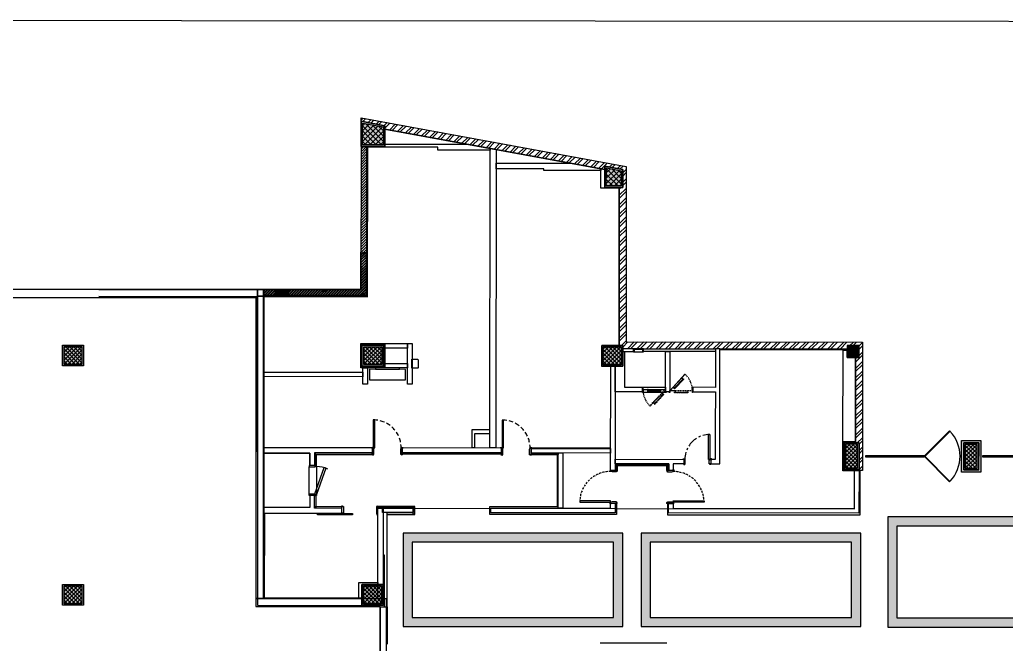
# Model space of a CAD drawing. Extents: x -957 to 3394, y -3 to 3008.
# Drawn here: x -80 to 1217, y 2186 to 3008 of the extents above; entities that cross this region are included whole.
import ezdxf

# ---------------------------------------------------------------- set-up
doc = ezdxf.new("R2010")
doc.units = 0
doc.header["$MEASUREMENT"] = 0
for name, color, linetype in [('HATCHES', 7, 'CONTINUOUS'), ('PDF_DOOR', 7, 'CONTINUOUS'), ('PDF_DOORS_SECTION', 7, 'CONTINUOUS'), ('PDF_ELEVATION_3_MID_02', 7, 'CONTINUOUS'), ('PDF_FRAMING-COLUMN', 7, 'CONTINUOUS'), ('PDF_FRAMING-COLUMN_HATCH', 7, 'CONTINUOUS'), ('PDF_FURNITURE', 7, 'CONTINUOUS'), ('PDF_GROUND', 7, 'CONTINUOUS'), ('PDF_HATCH_-_WALL', 7, 'CONTINUOUS'), ('PDF_I-DOOR', 7, 'CONTINUOUS'), ('PDF_I-DOOR-OPEN', 7, 'CONTINUOUS'), ('PDF_I-FURN-FIXD', 7, 'CONTINUOUS'), ('PDF_I-FURN-FREE', 7, 'CONTINUOUS'), ('PDF_I-FURN-FREE-2', 7, 'CONTINUOUS'), ('PDF_I-FURN-LINE', 7, 'CONTINUOUS'), ('PDF_I-WALL', 7, 'CONTINUOUS'), ('PDF_I-WALL-HATCH', 7, 'CONTINUOUS'), ('PDF_I-WALL-JAMB', 7, 'CONTINUOUS'), ('PDF_ID-DOOR', 7, 'CONTINUOUS'), ('PDF_ID_FINISH_LINE', 7, 'CONTINUOUS'), ('PDF_ID_LAYER', 7, 'CONTINUOUS'), ('PDF_RCC', 7, 'CONTINUOUS'), ('PDF_REV', 7, 'CONTINUOUS'), ('PDF_SHREM-CAD_6_CABLE', 7, 'CONTINUOUS'), ('PDF_TEMPLATE', 7, 'CONTINUOUS'), ('PDF_WALL', 7, 'CONTINUOUS')]:
    doc.layers.add(name, color=color, linetype=linetype)

msp = doc.modelspace()

# ---------------------------------------------------------------- hatches: boundary and pattern name
at = {"layer": 'HATCHES'}
h = msp.add_hatch(color=178, dxfattribs=at)
h.dxf.hatch_style = 1
h.paths.add_polyline_path([(1060.8, 2354), (1060.8, 2209.2), (1422.4, 2209.2), (1422.4, 2354)])
h.paths.add_polyline_path([(1410.4, 2342), (1410.4, 2221.2), (1072.8, 2221.2), (1072.8, 2342)], flags=16)
h = msp.add_hatch(color=178, dxfattribs=at)
h.dxf.hatch_style = 1
h.paths.add_polyline_path([(423.8, 2209.7), (712.6, 2209.7), (712.6, 2332.7), (423.8, 2332.7)])
h.paths.add_polyline_path([(435.8, 2320.7), (700.6, 2320.7), (700.6, 2221.7), (435.8, 2221.7)], flags=16)
h = msp.add_hatch(color=178, dxfattribs=at)
h.dxf.hatch_style = 1
h.paths.add_polyline_path([(1025.3, 2332.7), (736.6, 2332.7), (736.6, 2209.7), (1025.3, 2209.7)])
h.paths.add_polyline_path([(1013.3, 2320.7), (1013.3, 2221.7), (748.6, 2221.7), (748.6, 2320.7)], flags=16)

# ---------------------------------------------------------------- linework, layer by layer
at = {"layer": 'PDF_DOOR'}
msp.add_arc((1108.4, 2433.7), 47.5, 316.2905, 43.8478, dxfattribs=at)
at = {"layer": 'PDF_DOORS_SECTION'}
for points in [[(1108.7, 2434.4), (1031.7, 2434.5), (1031.7, 2433.1), (1108.7, 2433)], [(1273.1, 2434.3), (1185.4, 2434.4), (1185.4, 2433), (1273.1, 2432.9)]]:
    msp.add_lwpolyline(points, close=True, dxfattribs=at)
at = {"layer": 'PDF_ELEVATION_3_MID_02'}
msp.add_lwpolyline([(702.7, 2812.9), (703.4, 2813)], dxfattribs=at)
at = {"layer": 'PDF_FRAMING-COLUMN'}
for points in [[(368.6, 2841.4), (368.6, 2874.5), (400.1, 2868.5), (400, 2841.4)], [(370.5, 2843.4), (370.6, 2872.1), (398.1, 2866.9), (398.1, 2843.4)], [(689.1, 2787.5), (689.1, 2815.4), (712.7, 2811.1), (712.7, 2787.5)], [(691, 2789.4), (691.1, 2813), (710.7, 2809.4), (710.7, 2789.4)], [(-23.6, 2580.1), (3.9, 2580.1), (3.9, 2552.6), (-23.6, 2552.6)], [(-21.7, 2578.2), (1.9, 2578.2), (1.9, 2554.6), (-21.7, 2554.6)], [(370.3, 2579.9), (397.8, 2579.9), (397.8, 2552.3), (370.3, 2552.4)], [(372.3, 2577.9), (395.9, 2577.9), (395.9, 2554.3), (372.3, 2554.3)], [(685, 2579.6), (712.5, 2579.6), (712.5, 2552.1), (684.9, 2552.1)], [(686.9, 2577.7), (710.5, 2577.6), (710.5, 2554), (686.9, 2554.1)], [(1007.4, 2563.6), (1023.2, 2563.6), (1023.2, 2579.3), (1007.5, 2579.3)], [(1007.4, 2563.6), (1023.2, 2563.6), (1023.2, 2579.3), (1007.5, 2579.3)], [(1009.4, 2565.6), (1021.2, 2565.6), (1021.2, 2577.4), (1009.4, 2577.4)], [(1003.4, 2416.1), (1023.1, 2416.1), (1023.1, 2451.5), (1003.4, 2451.5)], [(1160.7, 2416), (1180.4, 2416), (1180.4, 2451.4), (1160.7, 2451.4)], [(1005.4, 2418.1), (1021.1, 2418.1), (1021.1, 2449.5), (1005.4, 2449.6)], [(1162.7, 2418), (1178.4, 2417.9), (1178.4, 2449.4), (1162.7, 2449.4)], [(-23.6, 2265.3), (3.9, 2265.3), (3.9, 2237.8), (-23.6, 2237.8)], [(-21.7, 2263.3), (1.9, 2263.3), (1.9, 2239.7), (-21.7, 2239.7)], [(369.9, 2265.3), (397.5, 2265.3), (397.5, 2237.8), (369.9, 2237.8)], [(370, 2265.2), (397.6, 2265.2), (397.6, 2237.7), (370, 2237.7)], [(371.9, 2263.3), (395.5, 2263.3), (395.5, 2239.7), (371.9, 2239.7)], [(372, 2263.3), (395.6, 2263.3), (395.6, 2239.7), (372, 2239.7)]]:
    msp.add_lwpolyline(points, close=True, dxfattribs=at)
at = {"layer": 'PDF_FRAMING-COLUMN_HATCH', "color": 7}
msp.add_lwpolyline([(400, 2841.4), (400.1, 2868.5), (368.6, 2874.5), (368.6, 2841.4)], close=True, dxfattribs=at)
at = {"layer": 'PDF_FRAMING-COLUMN_HATCH'}
for points in [[(370.5, 2854.6), (385.3, 2869.3)], [(370.5, 2847.7), (391.1, 2868.2)], [(370.6, 2868.5), (373.6, 2871.5)], [(370.6, 2861.6), (379.4, 2870.4)], [(395.7, 2843.4), (370.6, 2868.5)], [(373.2, 2843.4), (397, 2867.1)], [(398.1, 2847.9), (374.7, 2871.3)], [(398.1, 2854.9), (383.3, 2869.7)], [(398.1, 2861.8), (391.8, 2868.1)], [(381.8, 2843.4), (370.5, 2854.6)], [(388.7, 2843.4), (370.6, 2861.6)], [(380.2, 2843.4), (398.1, 2861.3)], [(387.1, 2843.4), (398.1, 2854.3)], [(374.8, 2843.4), (370.5, 2847.7)], [(394.1, 2843.4), (398.1, 2847.4)], [(691, 2806.4), (696.7, 2812)], [(691, 2799.5), (702.5, 2810.9)], [(691, 2792.5), (708.4, 2809.8)], [(706.6, 2789.4), (691, 2805)], [(710.7, 2792.2), (691.1, 2811.9)], [(694.9, 2789.4), (710.7, 2805.2)], [(710.7, 2799.2), (698.2, 2811.7)], [(710.7, 2806.1), (706.7, 2810.2)], [(699.6, 2789.4), (691, 2798)], [(692.6, 2789.4), (691, 2791.1)], [(701.9, 2789.4), (710.7, 2798.2)], [(708.8, 2789.4), (710.7, 2791.3)], [(-21.7, 2575.8), (-19.3, 2578.2)], [(-21.7, 2570.6), (-14.1, 2578.2)], [(-21.7, 2565.4), (-8.9, 2578.2)], [(-21.7, 2560.2), (-3.7, 2578.2)], [(-21.7, 2554.9), (1.6, 2578.2)], [(-1.3, 2554.6), (-21.7, 2574.9)], [(-6.5, 2554.6), (-21.7, 2569.7)], [(1.9, 2556.5), (-19.7, 2578.2)], [(-16.8, 2554.6), (1.9, 2573.3)], [(1.9, 2561.7), (-14.5, 2578.2)], [(-11.6, 2554.6), (1.9, 2568.1)], [(1.9, 2566.9), (-9.3, 2578.2)], [(1.9, 2572.2), (-4.1, 2578.2)], [(1.9, 2577.4), (1.1, 2578.2)], [(372.3, 2575.6), (374.6, 2577.9)], [(372.3, 2570.3), (379.9, 2577.9)], [(372.3, 2565.1), (385.1, 2577.9)], [(372.3, 2559.9), (390.3, 2577.9)], [(372.3, 2554.7), (395.5, 2577.9)], [(392.6, 2554.3), (372.3, 2574.7)], [(387.4, 2554.3), (372.3, 2569.4)], [(395.9, 2556.2), (374.2, 2577.9)], [(377.1, 2554.3), (395.9, 2573.1)], [(395.9, 2561.5), (379.4, 2577.9)], [(382.3, 2554.3), (395.9, 2567.9)], [(395.9, 2566.7), (384.7, 2577.9)], [(395.9, 2571.9), (389.9, 2577.9)], [(395.9, 2577.1), (395.1, 2577.9)], [(686.9, 2575.3), (689.3, 2577.7)], [(686.9, 2570.1), (694.5, 2577.6)], [(686.9, 2564.9), (699.7, 2577.6)], [(686.9, 2559.6), (704.9, 2577.6)], [(686.9, 2554.4), (710.1, 2577.6)], [(707.2, 2554), (686.9, 2574.4)], [(702, 2554), (686.9, 2569.2)], [(710.5, 2556), (688.9, 2577.7)], [(691.7, 2554.1), (710.5, 2572.8)], [(710.5, 2561.2), (694.1, 2577.6)], [(696.9, 2554), (710.5, 2567.6)], [(710.5, 2566.4), (699.3, 2577.6)], [(710.5, 2571.6), (704.5, 2577.6)], [(710.5, 2576.8), (709.7, 2577.6)], [(1009.4, 2577.1), (1009.7, 2577.4)], [(1009.4, 2571.9), (1014.9, 2577.4)], [(1009.4, 2566.6), (1020.2, 2577.4)], [(1019.9, 2565.6), (1009.4, 2576)], [(1014.6, 2565.6), (1009.4, 2570.8)], [(1021.2, 2569.4), (1013.3, 2577.4)], [(1013.6, 2565.6), (1021.2, 2573.2)], [(1021.2, 2574.6), (1018.5, 2577.4)], [(1018.8, 2565.6), (1021.2, 2568)], [(-11.8, 2554.6), (-21.7, 2564.5)], [(-17, 2554.6), (-21.7, 2559.3)], [(-6.4, 2554.6), (1.9, 2562.9)], [(-1.2, 2554.6), (1.9, 2557.7)], [(382.2, 2554.3), (372.3, 2564.2)], [(376.9, 2554.3), (372.3, 2559)], [(387.5, 2554.3), (395.9, 2562.6)], [(392.7, 2554.3), (395.9, 2557.4)], [(696.8, 2554), (686.9, 2564)], [(691.6, 2554.1), (686.9, 2558.7)], [(702.2, 2554), (710.5, 2562.4)], [(707.4, 2554), (710.5, 2557.2)], [(1009.4, 2565.6), (1009.4, 2565.6)], [(1005.4, 2449.3), (1005.7, 2449.6)], [(1005.4, 2444), (1010.9, 2449.6)], [(1005.4, 2438.8), (1016.1, 2449.5)], [(1005.4, 2433.6), (1021.1, 2449.3)], [(1021.1, 2432.5), (1005.4, 2448.2)], [(1005.4, 2428.4), (1021.1, 2444.1)], [(1021.1, 2427.2), (1005.4, 2443)], [(1005.4, 2423.2), (1021.1, 2438.9)], [(1021.1, 2422), (1005.4, 2437.8)], [(1021.1, 2437.7), (1009.2, 2449.6)], [(1021.1, 2442.9), (1014.5, 2449.5)], [(1021.1, 2448.1), (1019.7, 2449.5)], [(1162.7, 2449.1), (1163, 2449.4)], [(1162.7, 2443.9), (1168.2, 2449.4)], [(1162.7, 2438.7), (1173.4, 2449.4)], [(1162.7, 2433.5), (1178.4, 2449.2)], [(1178.4, 2432.3), (1162.7, 2448.1)], [(1162.7, 2428.3), (1178.4, 2444)], [(1178.4, 2427.1), (1162.7, 2442.8)], [(1162.7, 2423), (1178.4, 2438.8)], [(1178.4, 2421.9), (1162.7, 2437.6)], [(1178.4, 2437.5), (1166.6, 2449.4)], [(1178.4, 2442.7), (1171.8, 2449.4)], [(1178.4, 2448), (1177, 2449.4)], [(1019.8, 2418.1), (1005.4, 2432.6)], [(1014.6, 2418.1), (1005.4, 2427.3)], [(1005.5, 2418.1), (1021.1, 2433.7)], [(1010.7, 2418.1), (1021.1, 2428.5)], [(1177.1, 2417.9), (1162.7, 2432.4)], [(1171.9, 2418), (1162.7, 2427.2)], [(1162.8, 2418), (1178.4, 2433.5)], [(1168, 2418), (1178.4, 2428.3)], [(1009.4, 2418.1), (1005.4, 2422.1)], [(1015.9, 2418.1), (1021.1, 2423.3)], [(1166.7, 2418), (1162.7, 2422)], [(1173.2, 2417.9), (1178.4, 2423.1)], [(-21.7, 2261), (-19.3, 2263.3)], [(-21.7, 2255.8), (-14.1, 2263.3)], [(-21.7, 2250.5), (-8.9, 2263.3)], [(-21.7, 2245.3), (-3.7, 2263.3)], [(-21.7, 2240.1), (1.6, 2263.3)], [(-1.3, 2239.7), (-21.7, 2260.1)], [(1.9, 2241.7), (-19.7, 2263.3)], [(-16.8, 2239.7), (1.9, 2258.5)], [(1.9, 2246.9), (-14.5, 2263.3)], [(1.9, 2252.1), (-9.3, 2263.3)], [(1.9, 2257.3), (-4.1, 2263.3)], [(1.9, 2262.5), (1.1, 2263.3)], [(371.9, 2261), (374.2, 2263.3)], [(371.9, 2255.8), (379.5, 2263.3)], [(371.9, 2250.5), (384.7, 2263.3)], [(371.9, 2245.3), (389.9, 2263.3)], [(371.9, 2240.1), (395.1, 2263.3)], [(392.2, 2239.7), (371.9, 2260.1)], [(372, 2260.9), (374.4, 2263.3)], [(372, 2255.7), (379.6, 2263.3)], [(372, 2250.5), (384.8, 2263.3)], [(372, 2245.3), (390, 2263.3)], [(372, 2240.1), (395.2, 2263.3)], [(392.3, 2239.7), (372, 2260)], [(395.5, 2241.7), (373.8, 2263.3)], [(395.6, 2241.6), (374, 2263.3)], [(376.7, 2239.7), (395.5, 2258.5)], [(376.8, 2239.7), (395.6, 2258.4)], [(395.5, 2246.9), (379, 2263.3)], [(395.6, 2246.8), (379.2, 2263.3)], [(395.5, 2252.1), (384.3, 2263.3)], [(395.6, 2252), (384.4, 2263.3)], [(395.5, 2257.3), (389.5, 2263.3)], [(395.6, 2257.3), (389.6, 2263.3)], [(395.5, 2262.5), (394.7, 2263.3)], [(395.6, 2262.5), (394.8, 2263.3)], [(-6.5, 2239.7), (-21.7, 2254.8)], [(-11.8, 2239.7), (-21.7, 2249.6)], [(-17, 2239.7), (-21.7, 2244.4)], [(-11.6, 2239.7), (1.9, 2253.3)], [(-6.4, 2239.7), (1.9, 2248.1)], [(387, 2239.7), (371.9, 2254.8)], [(381.8, 2239.7), (371.9, 2249.6)], [(376.6, 2239.7), (371.9, 2244.4)], [(387.1, 2239.7), (372, 2254.8)], [(381.9, 2239.7), (372, 2249.6)], [(376.7, 2239.7), (372, 2244.4)], [(381.9, 2239.7), (395.5, 2253.3)], [(382, 2239.7), (395.6, 2253.2)], [(387.2, 2239.7), (395.5, 2248.1)], [(387.3, 2239.7), (395.6, 2248)], [(-1.2, 2239.7), (1.9, 2242.8)], [(392.4, 2239.7), (395.5, 2242.8)], [(392.5, 2239.7), (395.6, 2242.8)]]:
    msp.add_lwpolyline(points, dxfattribs=at)
at = {"layer": 'PDF_FRAMING-COLUMN_HATCH', "color": 7}
msp.add_solid([(400, 2841.4), (400.1, 2868.5), (368.6, 2841.4), (368.6, 2874.5)], dxfattribs=at)
at = {"layer": 'PDF_FRAMING-COLUMN_HATCH'}
for points in [[(368.6, 2841.4), (368.6, 2874.5), (400, 2841.4), (400.1, 2868.5)], [(370.5, 2843.4), (370.6, 2872.1), (398.1, 2843.4), (398.1, 2866.9)], [(689.1, 2787.5), (689.1, 2815.4), (712.7, 2787.5), (712.7, 2811.1)], [(691, 2789.4), (691.1, 2813), (710.7, 2789.4), (710.7, 2809.4)], [(3.9, 2580.1), (-23.6, 2580.1), (3.9, 2552.6), (-23.6, 2552.6)], [(1.9, 2578.2), (-21.7, 2578.2), (1.9, 2554.6), (-21.7, 2554.6)], [(370.3, 2579.9), (397.8, 2579.9), (370.3, 2552.4), (397.8, 2552.3)], [(372.3, 2577.9), (395.9, 2577.9), (372.3, 2554.3), (395.9, 2554.3)], [(685, 2579.6), (712.5, 2579.6), (684.9, 2552.1), (712.5, 2552.1)], [(686.9, 2577.7), (710.5, 2577.6), (686.9, 2554.1), (710.5, 2554)], [(1007.4, 2563.6), (1023.2, 2563.6), (1007.5, 2579.3), (1023.2, 2579.3)], [(1009.4, 2565.6), (1021.2, 2565.6), (1009.4, 2577.4), (1021.2, 2577.4)], [(1003.4, 2416.1), (1023.1, 2416.1), (1003.4, 2451.5), (1023.1, 2451.5)], [(1160.7, 2416), (1180.4, 2416), (1160.7, 2451.4), (1180.4, 2451.4)], [(1005.4, 2418.1), (1021.1, 2418.1), (1005.4, 2449.6), (1021.1, 2449.5)], [(1162.7, 2418), (1178.4, 2417.9), (1162.7, 2449.4), (1178.4, 2449.4)], [(3.9, 2265.3), (-23.6, 2265.3), (3.9, 2237.8), (-23.6, 2237.8)], [(1.9, 2263.3), (-21.7, 2263.3), (1.9, 2239.7), (-21.7, 2239.7)], [(397.5, 2265.3), (369.9, 2265.3), (397.5, 2237.8), (369.9, 2237.8)], [(370, 2265.2), (397.6, 2265.2), (370, 2237.7), (397.6, 2237.7)], [(395.5, 2263.3), (371.9, 2263.3), (395.5, 2239.7), (371.9, 2239.7)], [(372, 2263.3), (395.6, 2263.3), (372, 2239.7), (395.6, 2239.7)]]:
    msp.add_solid(points, dxfattribs=at)
at = {"layer": 'PDF_FURNITURE'}
msp.add_lwpolyline([(301.3, 2422.2), (301.3, 2438), (275.7, 2438)], dxfattribs=at)
at = {"layer": 'PDF_GROUND', "color": 178}
for points in [[(1422.4, 2354), (1060.8, 2354), (1060.8, 2209.2), (1422.4, 2209.2)], [(1410.4, 2342), (1072.8, 2342), (1072.8, 2221.2), (1410.4, 2221.2)], [(712.6, 2332.7), (423.8, 2332.7), (423.8, 2209.7), (712.6, 2209.7)], [(1025.3, 2332.7), (736.6, 2332.7), (736.6, 2209.7), (1025.3, 2209.7)], [(700.6, 2320.7), (435.8, 2320.7), (435.8, 2221.7), (700.6, 2221.7)], [(1013.3, 2320.7), (748.6, 2320.7), (748.6, 2221.7), (1013.3, 2221.7)]]:
    msp.add_lwpolyline(points, close=True, dxfattribs=at)
at = {"layer": 'PDF_HATCH_-_WALL'}
for points in [[(368.6, 2875.7), (371.4, 2878.5)], [(371.1, 2874), (374.9, 2877.9)], [(378.1, 2872.7), (382, 2876.6)], [(381.6, 2872), (385.5, 2875.9)], [(388.6, 2870.7), (392.6, 2874.6)], [(392.1, 2870), (396.1, 2874)], [(399.2, 2868.7), (403.1, 2872.7)], [(400.1, 2865.4), (406.7, 2872)], [(405.9, 2862.9), (413.7, 2870.7)], [(409.4, 2862.2), (417.2, 2870.1)], [(416.4, 2861), (424.3, 2868.8)], [(420, 2860.3), (427.8, 2868.1)], [(427, 2859), (434.8, 2866.8)], [(430.6, 2858.4), (438.4, 2866.2)], [(437.6, 2857.1), (445.4, 2864.9)], [(441.1, 2856.4), (448.9, 2864.2)], [(448.2, 2855.1), (456, 2862.9)], [(451.7, 2854.5), (459.5, 2862.3)], [(458.8, 2853.2), (466.6, 2861)], [(462.3, 2852.6), (470.1, 2860.3)], [(469.4, 2851.3), (477.1, 2859)], [(472.9, 2850.6), (480.7, 2858.4)], [(480, 2849.3), (487.7, 2857.1)], [(483.5, 2848.7), (491.2, 2856.4)], [(490.5, 2847.4), (498.3, 2855.1)], [(494.1, 2846.7), (501.8, 2854.5)], [(501.1, 2845.5), (508.9, 2853.2)], [(504.7, 2844.8), (512.4, 2852.5)], [(368.6, 2841), (369.1, 2841.4)], [(368.6, 2837.5), (372.5, 2841.4)], [(368.6, 2834), (376, 2841.4)], [(511.7, 2843.5), (519.4, 2851.2)], [(515.2, 2842.9), (523, 2850.6)], [(522.3, 2841.6), (530, 2849.3)], [(525.8, 2840.9), (533.5, 2848.6)], [(532.9, 2839.6), (540.6, 2847.4)], [(536.4, 2839), (544.1, 2846.7)], [(543.5, 2837.7), (551.2, 2845.4)], [(547, 2837.1), (554.7, 2844.8)], [(554, 2835.8), (561.7, 2843.5)], [(557.6, 2835.1), (565.3, 2842.8)], [(564.6, 2833.8), (572.3, 2841.5)], [(568.2, 2833.2), (575.8, 2840.9)], [(575.2, 2831.9), (582.9, 2839.6)], [(368.6, 2830.5), (376.4, 2838.4)], [(368.6, 2827), (376.4, 2834.9)], [(368.6, 2823.6), (376.4, 2831.4)], [(368.6, 2820.1), (376.4, 2828)], [(578.7, 2831.3), (586.4, 2838.9)], [(585.8, 2830), (593.5, 2837.6)], [(589.3, 2829.3), (597, 2837)], [(596.4, 2828), (604, 2835.7)], [(599.9, 2827.4), (607.6, 2835)], [(607, 2826.1), (614.6, 2833.7)], [(610.5, 2825.4), (618.1, 2833.1)], [(617.6, 2824.2), (625.2, 2831.8)], [(621.1, 2823.5), (628.7, 2831.1)], [(628.1, 2822.2), (635.8, 2829.8)], [(631.7, 2821.6), (639.3, 2829.2)], [(638.7, 2820.3), (646.3, 2827.9)], [(642.3, 2819.6), (649.9, 2827.2)], [(368.5, 2816.6), (376.4, 2824.5)], [(368.5, 2813.1), (376.4, 2821)], [(368.5, 2809.7), (376.4, 2817.5)], [(368.5, 2806.2), (376.4, 2814)], [(649.3, 2818.3), (656.9, 2825.9)], [(652.8, 2817.7), (660.4, 2825.3)], [(659.9, 2816.4), (667.5, 2824)], [(663.4, 2815.8), (671, 2823.3)], [(670.5, 2814.5), (678.1, 2822)], [(674, 2813.8), (681.6, 2821.4)], [(681.1, 2812.5), (688.6, 2820.1)], [(684.6, 2811.9), (692.2, 2819.4)], [(695.3, 2814.3), (699.2, 2818.1)], [(698.8, 2813.6), (702.7, 2817.5)], [(705.9, 2812.3), (709.8, 2816.2)], [(709.4, 2811.7), (713.3, 2815.5)], [(368.5, 2802.7), (376.4, 2810.6)], [(368.5, 2799.2), (376.4, 2807.1)], [(368.5, 2795.8), (376.4, 2803.6)], [(712.7, 2806.6), (717.2, 2811.1)], [(712.7, 2802.4), (717.2, 2806.9)], [(368.5, 2792.3), (376.4, 2800.1)], [(368.5, 2788.8), (376.4, 2796.7)], [(368.5, 2785.3), (376.4, 2793.2)], [(368.5, 2781.9), (376.4, 2789.7)], [(712.7, 2794.1), (717.2, 2798.6)], [(712.7, 2789.9), (717.2, 2794.4)], [(368.5, 2778.4), (376.4, 2786.2)], [(368.5, 2774.9), (376.4, 2782.8)], [(368.5, 2771.4), (376.4, 2779.3)], [(368.5, 2767.9), (376.4, 2775.8)], [(708.1, 2785.4), (710.2, 2787.5)], [(708.1, 2777), (717.2, 2786.1)], [(708.1, 2772.9), (717.2, 2781.9)], [(368.5, 2764.5), (376.4, 2772.3)], [(368.5, 2761), (376.4, 2768.9)], [(368.5, 2757.5), (376.4, 2765.4)], [(368.5, 2754), (376.4, 2761.9)], [(708.1, 2764.5), (717.2, 2773.5)], [(708.1, 2760.3), (717.2, 2769.4)], [(368.5, 2750.6), (376.4, 2758.4)], [(368.5, 2747.1), (376.4, 2755)], [(368.5, 2743.6), (376.4, 2751.5)], [(708.1, 2752), (717.2, 2761)], [(708.1, 2747.8), (717.2, 2756.9)], [(368.5, 2740.1), (376.4, 2748)], [(368.5, 2736.7), (376.4, 2744.5)], [(368.5, 2733.2), (376.3, 2741)], [(368.5, 2729.7), (376.3, 2737.6)], [(708.1, 2739.5), (717.2, 2748.5)], [(708.1, 2735.3), (717.1, 2744.3)], [(708.1, 2727), (717.1, 2736)], [(368.5, 2726.2), (376.3, 2734.1)], [(368.5, 2722.8), (376.3, 2730.6)], [(368.5, 2719.3), (376.3, 2727.1)], [(368.5, 2715.8), (376.3, 2723.7)], [(708.1, 2722.8), (717.1, 2731.8)], [(708.1, 2714.4), (717.1, 2723.5)], [(368.5, 2712.3), (376.3, 2720.2)], [(368.5, 2708.9), (376.3, 2716.7)], [(368.5, 2705.4), (376.3, 2713.2)], [(708.1, 2710.3), (717.1, 2719.3)], [(708.1, 2701.9), (717.1, 2711)], [(367.9, 2698.7), (371.3, 2702.1)], [(367.9, 2695.3), (374.7, 2702.1)], [(367.9, 2691.8), (375.8, 2699.7)], [(368.4, 2698.4), (376.3, 2706.3)], [(368.4, 2694.9), (376.3, 2702.8)], [(368.4, 2691.5), (376.3, 2699.3)], [(368.5, 2701.9), (376.3, 2709.8)], [(708.1, 2697.8), (717.1, 2706.8)], [(708.1, 2689.4), (717.1, 2698.5)], [(367.9, 2688.3), (375.8, 2696.2)], [(367.9, 2684.8), (375.8, 2692.7)], [(367.9, 2681.4), (375.8, 2689.2)], [(367.9, 2677.9), (375.8, 2685.7)], [(368.4, 2688), (376.3, 2695.9)], [(368.4, 2684.5), (376.3, 2692.4)], [(368.4, 2681), (376.3, 2688.9)], [(368.4, 2677.6), (376.3, 2685.4)], [(708, 2676.9), (717.1, 2685.9)], [(708.1, 2685.2), (717.1, 2694.3)], [(367.9, 2674.4), (375.8, 2682.3)], [(367.9, 2670.9), (375.8, 2678.8)], [(367.9, 2667.4), (375.8, 2675.3)], [(367.9, 2664), (375.8, 2671.8)], [(368.4, 2674.1), (376.3, 2681.9)], [(368.4, 2670.6), (376.3, 2678.5)], [(368.4, 2667.1), (376.3, 2675)], [(368.4, 2663.7), (376.3, 2671.5)], [(708, 2672.7), (717.1, 2681.8)], [(708, 2664.4), (717.1, 2673.4)], [(367.9, 2660.5), (375.8, 2668.4)], [(367.9, 2657), (375.8, 2664.9)], [(367.9, 2653.5), (375.8, 2661.4)], [(368.4, 2660.2), (376.3, 2668)], [(368.4, 2656.7), (376.3, 2664.6)], [(368.4, 2653.2), (376.3, 2661.1)], [(708, 2660.2), (717.1, 2669.3)], [(708, 2651.9), (717.1, 2660.9)], [(240.5, 2651.3), (242.1, 2653)], [(240.5, 2647.8), (245.6, 2653)], [(241, 2651.1), (242.7, 2652.8)], [(241, 2647.6), (246.2, 2652.8)], [(241.2, 2645.1), (249.1, 2653)], [(241.8, 2644.9), (249.6, 2652.8)], [(244.7, 2645.1), (252.6, 2653)], [(245.2, 2644.9), (253.1, 2652.8)], [(248.2, 2645.1), (256.1, 2653)], [(248.7, 2644.9), (256.6, 2652.7)], [(251.7, 2645.1), (259.5, 2653)], [(252.2, 2644.9), (260.1, 2652.7)], [(255.1, 2645.1), (263, 2653)], [(255.7, 2644.9), (263.5, 2652.7)], [(258.6, 2645.1), (266.5, 2653)], [(259.1, 2644.9), (267, 2652.7)], [(262.1, 2645.1), (270, 2653)], [(262.6, 2644.9), (270.5, 2652.7)], [(265.6, 2645.1), (273.4, 2653)], [(266.1, 2644.9), (274, 2652.7)], [(269.1, 2645.1), (276.9, 2653)], [(269.6, 2644.9), (277.4, 2652.7)], [(272.5, 2645.1), (280.4, 2653)], [(273, 2644.9), (280.9, 2652.7)], [(276, 2645.1), (283.9, 2653)], [(276.5, 2644.9), (284.4, 2652.7)], [(279.5, 2645.1), (287.4, 2653)], [(280, 2644.9), (287.9, 2652.7)], [(283, 2645.1), (290.8, 2653)], [(283.5, 2644.9), (291.4, 2652.7)], [(286.4, 2645.1), (294.3, 2653)], [(287, 2644.9), (294.8, 2652.7)], [(289.9, 2645.1), (297.8, 2653)], [(290.4, 2644.9), (298.3, 2652.7)], [(293.4, 2645.1), (301.3, 2653)], [(293.9, 2644.9), (301.8, 2652.7)], [(296.9, 2645.1), (304.8, 2653)], [(297.4, 2644.8), (305.3, 2652.7)], [(300.4, 2645.1), (308.2, 2653)], [(300.9, 2644.8), (308.7, 2652.7)], [(303.8, 2645.1), (311.7, 2653)], [(304.3, 2644.8), (312.2, 2652.7)], [(307.3, 2645.1), (315.2, 2653)], [(307.8, 2644.8), (315.7, 2652.7)], [(310.8, 2645.1), (318.7, 2653)], [(311.3, 2644.8), (319.2, 2652.7)], [(314.3, 2645.1), (322.1, 2653)], [(314.8, 2644.8), (322.6, 2652.7)], [(317.8, 2645.1), (325.6, 2653)], [(318.2, 2644.8), (326.1, 2652.7)], [(321.2, 2645.1), (329.1, 2653)], [(321.7, 2644.8), (329.6, 2652.7)], [(324.7, 2645.1), (332.6, 2653)], [(325.2, 2644.8), (333.1, 2652.7)], [(328.2, 2645.1), (336.1, 2653)], [(328.7, 2644.8), (336.5, 2652.7)], [(331.7, 2645.1), (339.5, 2653)], [(332.1, 2644.8), (340, 2652.7)], [(335.1, 2645.1), (343, 2653)], [(335.6, 2644.8), (343.5, 2652.7)], [(338.6, 2645.1), (346.5, 2653)], [(339.1, 2644.8), (347, 2652.7)], [(342.1, 2645.1), (350, 2653)], [(342.6, 2644.8), (350.4, 2652.7)], [(345.6, 2645.1), (353.5, 2653)], [(346.1, 2644.8), (353.9, 2652.7)], [(349.1, 2645.1), (356.9, 2653)], [(349.5, 2644.8), (357.4, 2652.7)], [(352.5, 2645.1), (360.4, 2653)], [(353, 2644.8), (360.9, 2652.7)], [(356, 2645.1), (363.9, 2653)], [(356.5, 2644.8), (364.4, 2652.7)], [(359.5, 2645.1), (367.4, 2653)], [(360, 2644.8), (367.8, 2652.7)], [(363, 2645.1), (375.8, 2657.9)], [(363.4, 2644.8), (376.3, 2657.6)], [(366.5, 2645.1), (375.8, 2654.4)], [(366.9, 2644.8), (376.3, 2654.1)], [(369.9, 2645.1), (375.8, 2651)], [(370.4, 2644.8), (376.3, 2650.7)], [(373.4, 2645.1), (375.8, 2647.5)], [(373.9, 2644.8), (376.3, 2647.2)], [(708, 2647.7), (717.1, 2656.7)], [(708, 2639.4), (717.1, 2648.4)], [(708, 2635.2), (717.1, 2644.2)], [(708, 2626.8), (717.1, 2635.9)], [(708, 2622.7), (717.1, 2631.7)], [(708, 2614.3), (717, 2623.4)], [(708, 2610.2), (717, 2619.2)], [(708, 2601.8), (717, 2610.9)], [(708, 2597.6), (717, 2606.7)], [(708, 2589.3), (717, 2598.3)], [(708, 2585.1), (717, 2594.2)], [(710.8, 2579.6), (717, 2585.8)], [(712.5, 2577.1), (719.5, 2584.1)], [(718.8, 2575.1), (727.8, 2584.1)], [(722.9, 2575.1), (732, 2584.1)], [(731.3, 2575.1), (740.3, 2584.1)], [(735.5, 2575.1), (744.5, 2584.1)], [(743.8, 2575), (752.8, 2584.1)], [(748, 2575), (757, 2584.1)], [(756.3, 2575), (765.4, 2584.1)], [(760.5, 2575), (769.5, 2584.1)], [(768.8, 2575), (777.9, 2584.1)], [(773, 2575), (782.1, 2584.1)], [(781.3, 2575), (790.4, 2584.1)], [(785.5, 2575), (794.6, 2584.1)], [(793.9, 2575), (802.9, 2584)], [(798, 2575), (807.1, 2584)], [(806.4, 2575), (815.4, 2584)], [(810.5, 2575), (819.6, 2584)], [(818.9, 2575), (827.9, 2584)], [(823.1, 2575), (832.1, 2584)], [(831.4, 2575), (840.5, 2584)], [(835.6, 2575), (844.6, 2584)], [(843.9, 2575), (853, 2584)], [(848.1, 2575), (857.1, 2584)], [(856.4, 2575), (865.5, 2584)], [(860.6, 2574.9), (869.7, 2584)], [(868.9, 2574.9), (878, 2584)], [(873.1, 2574.9), (882.2, 2584)], [(881.5, 2574.9), (890.5, 2584)], [(885.6, 2574.9), (894.7, 2584)], [(894, 2574.9), (903, 2584)], [(898.1, 2574.9), (907.2, 2584)], [(906.5, 2574.9), (915.5, 2583.9)], [(910.7, 2574.9), (919.7, 2583.9)], [(919, 2574.9), (928.1, 2583.9)], [(923.2, 2574.9), (932.2, 2583.9)], [(931.5, 2574.9), (940.6, 2583.9)], [(935.7, 2574.9), (944.7, 2583.9)], [(944, 2574.9), (953.1, 2583.9)], [(948.2, 2574.9), (957.3, 2583.9)], [(956.5, 2574.9), (965.6, 2583.9)], [(960.7, 2574.9), (969.8, 2583.9)], [(969.1, 2574.9), (978.1, 2583.9)], [(973.2, 2574.9), (982.3, 2583.9)], [(981.6, 2574.8), (990.6, 2583.9)], [(985.7, 2574.8), (994.8, 2583.9)], [(994.1, 2574.8), (1003.1, 2583.9)], [(998.3, 2574.8), (1007.3, 2583.9)], [(1011.1, 2579.3), (1015.7, 2583.9)], [(1015.3, 2579.3), (1019.8, 2583.9)], [(1023.2, 2578.9), (1027.7, 2583.4)], [(1006.6, 2574.8), (1007.5, 2575.7)], [(1023.2, 2574.7), (1027.7, 2579.2)], [(1023.2, 2566.4), (1027.7, 2570.9)], [(1018.6, 2549.3), (1027.7, 2558.4)], [(1018.7, 2557.7), (1027.7, 2566.7)], [(1018.7, 2561.8), (1020.4, 2563.6)], [(1018.6, 2545.2), (1027.7, 2554.2)], [(1018.6, 2536.8), (1027.7, 2545.9)], [(1018.6, 2532.6), (1027.7, 2541.7)], [(1018.6, 2524.3), (1027.7, 2533.3)], [(1018.6, 2520.1), (1027.7, 2529.2)], [(1018.6, 2511.8), (1027.7, 2520.8)], [(1018.6, 2507.6), (1027.7, 2516.7)], [(1018.6, 2499.3), (1027.7, 2508.3)], [(1018.6, 2495.1), (1027.7, 2504.1)], [(1018.6, 2486.8), (1027.6, 2495.8)], [(1018.6, 2482.6), (1027.6, 2491.6)], [(1018.6, 2474.2), (1027.6, 2483.3)], [(1018.6, 2470.1), (1027.6, 2479.1)], [(1018.6, 2461.7), (1027.6, 2470.8)], [(1018.6, 2457.6), (1027.6, 2466.6)], [(1020.9, 2451.5), (1027.6, 2458.2)], [(1023.1, 2449.6), (1027.6, 2454.1)], [(1023.1, 2441.2), (1027.6, 2445.7)], [(1023.1, 2437), (1027.6, 2441.6)], [(1023.1, 2428.7), (1027.6, 2433.2)], [(1023.1, 2424.5), (1027.6, 2429)], [(1023.1, 2416.2), (1027.6, 2420.7)], [(1026.2, 2415.1), (1027.6, 2416.5)]]:
    msp.add_lwpolyline(points, dxfattribs=at)
at = {"layer": 'PDF_I-DOOR'}
for points in [[(825.1, 2429.7), (825.2, 2462.3), (826.9, 2462.3), (826.9, 2429.7)], [(320.3, 2418.8), (322.2, 2418.2), (309.9, 2383.7), (308.1, 2384.3)], [(696.7, 2373.3), (696.7, 2375.1), (656.2, 2375.1), (656.2, 2373.3)], [(778.9, 2373.2), (778.9, 2375), (819.4, 2375), (819.4, 2373.2)], [(357.6, 2356.9), (311.6, 2356.9), (311.6, 2358.5), (357.6, 2358.4)]]:
    msp.add_lwpolyline(points, close=True, dxfattribs=at)
at = {"layer": 'PDF_I-DOOR-OPEN'}
for points in [[(762.6, 2515.4), (761.6, 2514.3)], [(764.1, 2517), (763.1, 2516)], [(763.4, 2515.7), (764.4, 2516.8)], [(765.4, 2516.3), (764.6, 2517), (764.1, 2516.5), (765.5, 2515.1), (764.8, 2514.3)], [(765.6, 2518.6), (764.6, 2517.6)], [(764.9, 2517.3), (765.9, 2518.4)], [(766.2, 2514.6), (766.7, 2515.2), (765.9, 2515.8)], [(767.1, 2520.3), (766.1, 2519.2)], [(766.4, 2518.9), (767.4, 2520)], [(767.9, 2520.5), (768.7, 2521.3), (768.4, 2521.6), (767.6, 2520.8)], [(775.7, 2520), (774.6, 2520), (774.6, 2520.4), (775.7, 2520.4)], [(776.4, 2520.4), (777.9, 2520.4)], [(777.9, 2520), (776.4, 2520)], [(778.6, 2520.4), (780.1, 2520.4)], [(780.1, 2520), (778.6, 2520)], [(780.5, 2519), (780.5, 2520), (781.3, 2520), (781.3, 2518.1), (782.3, 2518.1)], [(781.2, 2517.3), (780.5, 2517.3), (780.5, 2518.3)], [(780.8, 2520.4), (782.3, 2520.4)], [(782.3, 2520), (780.8, 2520)], [(783.4, 2517.3), (781.9, 2517.3)], [(783.1, 2520.4), (784.5, 2520.4)], [(784.5, 2520), (783.1, 2520)], [(783.1, 2518.1), (784.5, 2518.1)], [(785.6, 2517.3), (784.2, 2517.3)], [(785.3, 2520.4), (786.7, 2520.4)], [(786.7, 2520), (785.3, 2520)], [(785.3, 2518.1), (786.7, 2518.1)], [(787.8, 2517.3), (786.4, 2517.3)], [(787.5, 2520.4), (789, 2520.4)], [(789, 2520), (787.5, 2520)], [(787.5, 2518.1), (789, 2518.1)], [(790.1, 2517.3), (788.6, 2517.3)], [(789.7, 2520.4), (791.2, 2520.4)], [(791.2, 2520), (789.7, 2520)], [(789.7, 2518.1), (791.2, 2518)], [(792.3, 2517.3), (790.8, 2517.3)], [(791.9, 2520.4), (793.4, 2520.4)], [(793.4, 2520), (791.9, 2520)], [(791.9, 2518), (793.4, 2518)], [(794.5, 2517.3), (793, 2517.3)], [(794.1, 2520.4), (795.6, 2520.4)], [(795.6, 2520), (794.1, 2520)], [(794.1, 2518), (795.6, 2518)], [(796.7, 2517.3), (795.2, 2517.3)], [(796.3, 2520.4), (797.8, 2520.4)], [(797.8, 2520), (796.3, 2520)], [(796.3, 2518), (797.4, 2518), (797.4, 2520), (798.2, 2520), (798.2, 2519)], [(798.2, 2518.3), (798.2, 2517.3), (797.4, 2517.3)], [(798.5, 2520.4), (800, 2520.4)], [(800, 2520), (798.5, 2520)], [(800.8, 2520.4), (802.2, 2520.4)], [(802.2, 2520), (800.8, 2520)], [(803, 2520.4), (804.1, 2520.4), (804.1, 2520), (803, 2520)], [(750.5, 2502.5), (749.5, 2501.4)], [(752, 2504.1), (751, 2503)], [(751.3, 2502.8), (752.3, 2503.8)], [(753.5, 2505.7), (752.5, 2504.6)], [(755.3, 2504.1), (754.5, 2503.3), (753.1, 2504.7), (752.6, 2504.1), (753.3, 2503.4)], [(752.8, 2504.4), (753.8, 2505.5)], [(753.8, 2502.9), (754.6, 2502.2), (755.1, 2502.8)], [(755, 2507.3), (754, 2506.3)], [(754.3, 2506), (755.3, 2507.1)], [(756.6, 2509), (755.5, 2507.9)], [(755.6, 2503.3), (756.6, 2504.4)], [(755.8, 2507.6), (756.8, 2508.7)], [(756.8, 2505.7), (755.8, 2504.6)], [(758.1, 2510.6), (757.1, 2509.5)], [(757.1, 2504.9), (758.1, 2506)], [(757.3, 2509.2), (758.4, 2510.3)], [(758.3, 2507.3), (757.3, 2506.3)], [(759.6, 2512.2), (758.6, 2511.1)], [(758.6, 2506.5), (759.6, 2507.6)], [(759.8, 2509), (758.8, 2507.9)], [(758.9, 2510.8), (759.9, 2511.9)], [(761.1, 2513.8), (760.1, 2512.7)], [(760.1, 2508.1), (761.1, 2509.2)], [(761.3, 2510.6), (760.3, 2509.5)], [(760.4, 2512.5), (761.4, 2513.5)], [(761.6, 2509.8), (762.6, 2510.8)], [(762.8, 2512.2), (761.8, 2511.1)], [(761.9, 2514.1), (762.9, 2515.1)], [(763.1, 2511.4), (764.1, 2512.5)], [(764.3, 2513.8), (763.3, 2512.7)], [(764.6, 2513), (765.7, 2514.1)], [(749, 2500.9), (748.2, 2500.1), (748.5, 2499.8), (749.3, 2500.6)], [(749.8, 2501.1), (750.8, 2502.2)]]:
    msp.add_lwpolyline(points, dxfattribs=at)
for points in [[(1142.7, 2466.6), (1109.3, 2433.2), (1108.7, 2433.8), (1142.1, 2467.1)], [(1142.6, 2400.8), (1109.3, 2434.2), (1108.7, 2433.7), (1142.1, 2400.3)]]:
    msp.add_lwpolyline(points, close=True, dxfattribs=at)
for centre, radius, start, end in [((773.6, 2519.5), 30.6, 45.3999, 46.9665), ((773.7, 2519.6), 30.4, 41.2217, 44.0028), ((773.7, 2519.7), 30.3, 37.0459, 39.8306), ((773.7, 2519.7), 30.4, 32.8745, 35.6588), ((773.7, 2519.6), 30.4, 28.7008, 31.4836), ((773.7, 2519.6), 30.4, 24.5278, 27.3096), ((773.7, 2519.6), 30.4, 20.3547, 23.1343), ((773.7, 2519.7), 30.3, 16.1788, 18.9647), ((769.5, 2521.7), 30.3, 179.9183, 181.5003), ((769.5, 2521.7), 30.3, 182.8887, 185.6735), ((769.6, 2521.7), 30.4, 187.062, 189.8421), ((769.5, 2521.7), 30.3, 191.2322, 194.0178), ((773.7, 2519.7), 30.3, 12.0076, 14.7926), ((773.7, 2519.6), 30.4, 7.8348, 10.6144), ((773.7, 2519.6), 30.4, 3.6604, 6.4396), ((773.5, 2519.6), 30.6, 0.6991, 2.2664), ((769.6, 2521.7), 30.4, 195.4118, 198.1876), ((769.5, 2521.7), 30.3, 199.5779, 202.3688), ((769.6, 2521.7), 30.4, 203.7568, 206.5392), ((769.6, 2521.7), 30.4, 207.9301, 210.7107), ((769.6, 2521.8), 30.5, 212.1076, 214.8823), ((769.6, 2521.8), 30.4, 216.2772, 219.0541), ((769.6, 2521.8), 30.4, 220.4517, 223.2287), ((769.6, 2521.7), 30.4, 224.6243, 226.2009), ((384.8, 2445), 36.6, 80.5259, 87.1766), ((384.8, 2445), 36.6, 66.6649, 75.9079), ((384.8, 2445), 36.6, 52.8055, 62.0443), ((554.2, 2444.9), 36.6, 80.5259, 87.1766), ((554.2, 2444.8), 36.6, 66.6649, 75.9079), ((554.2, 2444.8), 36.6, 52.8055, 62.0443), ((384.8, 2445), 36.6, 38.9434, 48.1846), ((384.8, 2445), 36.6, 25.0808, 34.324), ((554.2, 2444.8), 36.6, 38.9434, 48.1846), ((554.2, 2444.8), 36.6, 25.0808, 34.324), ((384.8, 2445), 36.6, 11.2197, 20.4624), ((554.2, 2444.8), 36.6, 11.2208, 20.4614), ((826.9, 2429.7), 32.6, 122.0173, 147.9042), ((826.9, 2429.6), 32.7, 111.6639, 116.8381), ((826.9, 2429.7), 32.6, 89.9815, 106.4861), ((384.8, 2445), 36.6, 359.9517, 6.5997), ((554.2, 2444.8), 36.6, 359.9517, 6.5997), ((826.9, 2429.7), 32.6, 163.436, 179.9394), ((826.9, 2429.7), 32.6, 153.0817, 158.2599), ((309.9, 2383.7), 36.6, 65.369, 89.951), ((696.7, 2373.2), 40.6, 107.8495, 112.0132), ((696.7, 2373.2), 40.6, 101.6022, 105.7664), ((696.7, 2373.2), 40.6, 95.3545, 99.5211), ((696.7, 2373.3), 40.5, 89.9887, 93.2755), ((778.9, 2373.2), 40.5, 86.6265, 89.9133), ((778.9, 2373.2), 40.6, 80.3809, 84.5475), ((778.9, 2373.1), 40.6, 74.1356, 78.2998), ((778.9, 2373.2), 40.6, 67.8876, 72.0528), ((696.7, 2373.2), 40.6, 139.0866, 143.2525), ((696.7, 2373.2), 40.6, 132.841, 137.0067), ((696.7, 2373.2), 40.6, 126.5925, 130.759), ((696.7, 2373.2), 40.6, 120.347, 124.509), ((696.7, 2373.2), 40.6, 114.0963, 118.2632), ((778.9, 2373.2), 40.6, 61.6388, 65.8057), ((778.8, 2373.1), 40.6, 55.393, 59.555), ((778.9, 2373.2), 40.6, 49.143, 53.3095), ((778.9, 2373.2), 40.6, 42.8953, 47.061), ((778.9, 2373.2), 40.5, 36.6467, 40.816), ((696.7, 2373.2), 40.6, 157.8292, 161.9969), ((696.7, 2373.2), 40.6, 151.585, 155.7499), ((696.7, 2373.2), 40.6, 145.3361, 149.5005), ((778.8, 2373.1), 40.6, 30.4015, 34.5659), ((778.9, 2373.2), 40.6, 24.1521, 28.317), ((778.8, 2373.1), 40.6, 17.9071, 22.0708), ((696.8, 2373.2), 40.6, 176.5776, 179.8538), ((696.7, 2373.2), 40.6, 170.3282, 174.4911), ((696.7, 2373.2), 40.6, 164.0791, 168.2444), ((778.9, 2373.2), 40.6, 11.6576, 15.8229), ((778.8, 2373.2), 40.6, 5.4109, 9.5738), ((778.8, 2373.2), 40.6, 0.0482, 3.3244)]:
    msp.add_arc(centre, radius, start, end, dxfattribs=at)
at = {"layer": 'PDF_I-FURN-FIXD'}
for points in [[(368.2, 2582), (400.1, 2582), (400, 2550.1), (368.2, 2550.2)], [(369, 2581.3), (399.3, 2581.2), (399.2, 2551), (369, 2551)], [(738.4, 2517.8), (738.4, 2524.5), (739.2, 2524.5), (739.2, 2517.8)], [(804.1, 2517.8), (804.1, 2524.5), (804.9, 2524.5), (804.9, 2517.8)], [(383.4, 2438.3), (307.6, 2438.4), (307.6, 2436.6), (383.4, 2436.5)], [(422.7, 2438.3), (552.8, 2438.2), (552.8, 2436.4), (422.7, 2436.5)], [(592.1, 2438.1), (627.9, 2438.1), (627.9, 2436.3), (592.1, 2436.3)], [(307.6, 2436.6), (307.6, 2421.6), (309.4, 2421.6), (309.4, 2436.6)], [(702.6, 2423.9), (702.6, 2415.2), (704.4, 2415.2), (704.4, 2423.9)], [(704.4, 2423.9), (771.3, 2423.8), (771.3, 2422), (704.4, 2422.1)], [(773, 2423.8), (773, 2415.1), (771.2, 2415.1), (771.3, 2423.8)], [(307.5, 2365.6), (307.6, 2382.3), (309.3, 2382.3), (309.3, 2365.6)], [(437, 2365.5), (390.8, 2365.5), (390.8, 2367.3), (437, 2367.3)], [(437, 2357.8), (437, 2367.3), (438.8, 2367.3), (438.8, 2357.8)]]:
    msp.add_lwpolyline(points, close=True, dxfattribs=at)
for points in [[(369, 2551), (369, 2581.2), (369, 2551)], [(1018.6, 2451.5), (1003.4, 2451.5), (1003.4, 2416.1), (1017.2, 2416.1), (1017.2, 2414.7), (1002, 2414.7), (1002, 2452.9), (1018.6, 2452.9)], [(301.3, 2382.3), (301.3, 2366.3), (241.2, 2366.4), (241.2, 2438), (301.3, 2438), (301.3, 2421.7)], [(592.1, 2445), (696.7, 2444.9)], [(626.9, 2367.7), (626.9, 2435.7), (592.1, 2435.8)], [(343.6, 2365.6), (309.3, 2365.6), (309.3, 2368), (343.6, 2367.9)], [(403, 2357.3), (439.3, 2357.2), (439.4, 2367.8), (390.8, 2367.9)], [(704.3, 2371.9), (704.3, 2357), (537.7, 2357.1), (537.7, 2367.8), (627.8, 2367.7)], [(403, 2357.8), (437, 2357.8)]]:
    msp.add_lwpolyline(points, dxfattribs=at)
at = {"layer": 'PDF_I-FURN-FREE'}
for points in [[(740, 2571.1), (740, 2575.1), (726.6, 2575.1), (726.6, 2571.1)], [(379.8, 2534.4), (427, 2534.4), (427, 2548.1), (379.8, 2548.2)], [(419.2, 2550.1), (387.7, 2550.1), (387.7, 2548.3), (419.2, 2548.3)]]:
    msp.add_lwpolyline(points, close=True, dxfattribs=at)
for points in [[(739.2, 2571.1), (739.2, 2574.3), (727.4, 2574.3), (727.4, 2571.1)], [(436.1, 2549.8), (435.5, 2549.8), (435.5, 2561.6), (436.1, 2561.6)]]:
    msp.add_lwpolyline(points, dxfattribs=at)
msp.add_lwpolyline([(442.9, 2549.5), (435.8, 2549.5), (435.8, 2561.3), (442.9, 2561.3, -0.414228), (443.7, 2560.5), (443.7, 2550.3, -0.414228)], format="xyb", close=True, dxfattribs=at)
at = {"layer": 'PDF_I-FURN-FREE-2'}
msp.add_lwpolyline([(738.4, 2524.5), (768.7, 2524.5), (768.7, 2517.8), (738.4, 2517.8)], close=True, dxfattribs=at)
for points in [[(300.5, 2384.3), (300.5, 2419.7)], [(310, 2420.3), (309.9, 2383.7)]]:
    msp.add_lwpolyline(points, dxfattribs=at)
at = {"layer": 'PDF_I-FURN-LINE'}
for points in [[(310, 2421.6), (310, 2436), (383.2, 2435.9)], [(770.5, 2415.1), (770.5, 2421.2), (705.2, 2421.3), (705.2, 2415.4)]]:
    msp.add_lwpolyline(points, dxfattribs=at)
at = {"layer": 'PDF_I-WALL'}
for points in [[(241, 2643.7), (377.2, 2643.6), (377.4, 2841.4), (400, 2841.4), (400.1, 2864), (689.1, 2811.1), (689.1, 2787.5), (708.1, 2787.5), (708, 2579.6), (685, 2579.6), (685, 2552.1), (712.5, 2552.1), (712.5, 2575.1)], [(240.5, 2643.9), (376.8, 2643.9), (376.8, 2702.1)], [(240.5, 2643.9), (232.2, 2643.9)], [(240.5, 2366.4), (240.5, 2643.9)], [(369.9, 2237.8), (369.9, 2247.3)]]:
    msp.add_lwpolyline(points, dxfattribs=at)
for points in [[(538.2, 2838.7), (538.2, 2836.2), (469.4, 2836.3), (469.4, 2840.2), (376.4, 2840.3), (376.4, 2841.4), (400, 2841.4), (400, 2844.2), (509, 2844.1)], [(545.7, 2445), (537.9, 2445), (538.2, 2838.7), (546.1, 2837.3)], [(683.8, 2812), (683.8, 2809.6), (609, 2809.7), (609, 2811.7), (546.1, 2811.7), (546.1, 2819.4), (644.1, 2819.3)], [(708.1, 2787.5), (708.1, 2786.3), (683.8, 2786.3), (683.8, 2812), (689.1, 2811.1), (689.1, 2787.5)], [(241, 2643.7), (232.7, 2643.7), (232.4, 2237.8), (370, 2237.7), (370, 2247.2), (241.9, 2247.3), (242, 2358.9), (343.6, 2358.8), (343.6, 2365.6), (307.5, 2365.6), (307.6, 2382.3), (301.3, 2382.3), (301.3, 2366.3), (240.8, 2366.4)], [(429.9, 2582), (429.9, 2576.1), (400.1, 2576.1), (400.1, 2582)], [(429.9, 2582), (435.8, 2582), (435.8, 2528.5), (429.9, 2528.5)], [(714.8, 2571.7), (714.8, 2524.5), (738.4, 2524.5), (738.4, 2518.6), (702.7, 2518.6), (702.7, 2552.1), (712.5, 2552.1), (712.5, 2571.7)], [(712.5, 2571.7), (726.6, 2571.7), (726.6, 2575.1), (712.5, 2575.1)], [(834.3, 2571.6), (740, 2571.7), (740, 2575.1), (834.3, 2575)], [(774.6, 2571.7), (774.6, 2517.8), (773.8, 2517.8), (773.8, 2518.6), (769.5, 2518.6), (769.5, 2517.8), (768.7, 2517.8), (768.7, 2571.7)], [(840.2, 2575), (834.3, 2575), (834.3, 2524.4), (804.9, 2524.5), (804.9, 2518.6), (834.3, 2518.5), (834.2, 2475.3), (834.2, 2469.4), (834.2, 2429.7), (828.3, 2429.7), (828.3, 2423.8), (840.1, 2423.7)], [(840.2, 2575), (1007.5, 2574.8), (1007.5, 2573.4), (840.2, 2573.6)], [(1018.6, 2452.9), (1002, 2452.9), (1002.1, 2573.4), (1007.5, 2573.4), (1007.4, 2563.6), (1018.7, 2563.6)], [(429.9, 2556), (429.9, 2550.1), (400, 2550.1), (400, 2556)], [(371.1, 2544.3), (371.1, 2538.4), (240.9, 2538.5), (240.9, 2544.4)], [(371.1, 2550.2), (377, 2550.2), (377, 2528.5), (371.1, 2528.5)], [(696.8, 2552.1), (702.7, 2552.1), (702.6, 2415.2), (696.7, 2415.2)], [(537.9, 2463.9), (537.9, 2468.6), (514.3, 2468.7), (514.3, 2445.1), (518.2, 2445.1), (518.2, 2463.9)], [(1003.4, 2451.5), (1023.1, 2451.5), (1023.1, 2416.1), (1003.4, 2416.1)], [(1157.7, 2454.3), (1183.3, 2454.3), (1183.3, 2413), (1157.7, 2413)], [(240.8, 2445.3), (383.4, 2445.2), (383.4, 2438.3), (307.6, 2438.4), (307.6, 2421.6), (301.3, 2421.7), (301.3, 2438), (240.8, 2438)], [(422.8, 2445.1), (552.8, 2445), (552.8, 2438.2), (422.7, 2438.3)], [(592.1, 2444), (696.7, 2443.9), (696.7, 2438), (592.1, 2438.1)], [(627.9, 2438.1), (633.8, 2438.1), (633.7, 2365.3), (627.8, 2365.3)], [(792.9, 2429.7), (792.9, 2423.8), (778.9, 2423.8), (778.9, 2415.1), (773, 2415.1), (773, 2423.8), (702.6, 2423.9), (702.6, 2429.8)], [(772.9, 2371.8), (778.9, 2371.8), (778.9, 2365.2), (1017.1, 2365), (1017.2, 2416.1), (1023.1, 2416.1), (1023, 2359.1), (772.9, 2359.3)], [(390.8, 2365.5), (397.7, 2365.5), (397.6, 2265.2), (390.7, 2265.2)], [(396.9, 2365.5), (437, 2365.5), (437, 2359.6), (396.9, 2359.6)], [(696.7, 2371.9), (702.5, 2371.9), (702.5, 2359.4), (539.4, 2359.5), (539.4, 2365.4), (696.7, 2365.3)], [(390.7, 2267.8), (390.7, 2265.2), (370, 2265.2), (370, 2247.2), (365.8, 2247.2), (365.9, 2267.8)], [(370, 2265.2), (397.6, 2265.2), (397.6, 2237.7), (370, 2237.7)]]:
    msp.add_lwpolyline(points, close=True, dxfattribs=at)
at = {"layer": 'PDF_I-WALL-HATCH'}
for points in [[(1157.7, 2454.3), (1183.3, 2454.3), (1157.7, 2413), (1183.3, 2413)], [(1180.5, 2415.8), (1160.6, 2415.8), (1180.6, 2451.5), (1160.6, 2451.5)]]:
    msp.add_solid(points, dxfattribs=at)
at = {"layer": 'PDF_I-WALL-JAMB'}
for points in [[(384.4, 2445), (382.2, 2445), (384, 2445.6)], [(421.8, 2444.9), (423.9, 2444.9), (422.2, 2445.5)], [(553.8, 2444.8), (551.6, 2444.8), (553.4, 2445.4)], [(591.2, 2444.8), (593.3, 2444.8), (591.6, 2445.4)], [(385, 2435.9), (382.8, 2435.9), (384.6, 2435.3)], [(421.2, 2435.9), (423.3, 2435.9), (421.6, 2435.3)], [(554.4, 2435.8), (552.2, 2435.8), (554, 2435.2)], [(590.6, 2435.8), (592.7, 2435.8), (591, 2435.2)], [(343, 2367.9), (345.2, 2367.9), (343.4, 2368.5)], [(391.4, 2367.9), (389.2, 2367.9), (391, 2368.5)]]:
    msp.add_lwpolyline(points, dxfattribs=at)
for points in [[(383.4, 2435.9), (385.4, 2435.9), (385.4, 2443.2), (384.8, 2445), (383.4, 2445)], [(422.7, 2435.9), (420.8, 2435.9), (420.8, 2443.2), (421.4, 2444.9), (422.8, 2444.9)], [(552.8, 2435.8), (554.8, 2435.8), (554.8, 2443.1), (554.2, 2444.8), (552.8, 2444.8)], [(592.1, 2435.8), (590.2, 2435.8), (590.2, 2443), (590.8, 2444.8), (592.1, 2444.8)], [(793.9, 2429.7), (791.7, 2429.7), (792.1, 2430.5), (793.5, 2430.5)], [(792.9, 2423.8), (794.8, 2423.8), (794.8, 2428.1), (794.3, 2429.7), (792.9, 2429.7)], [(828.3, 2423.8), (826.3, 2423.8), (826.3, 2428.1), (826.9, 2429.7), (828.3, 2429.7)], [(827.3, 2429.7), (829.5, 2429.7), (829.1, 2430.4), (827.7, 2430.4)], [(300.5, 2421.7), (300.5, 2419.7), (308, 2419.7), (310, 2420.3), (310, 2421.6)], [(696.7, 2414.2), (696.7, 2416.4), (695.9, 2416), (695.9, 2414.6)], [(704.4, 2415.2), (704.4, 2413.2), (698.7, 2413.2), (696.7, 2413.8), (696.7, 2415.2)], [(704.4, 2413.6), (704.4, 2415.8), (705.2, 2415.4), (705.2, 2414)], [(771.2, 2413.5), (771.2, 2415.7), (770.5, 2415.3), (770.5, 2413.9)], [(771.2, 2415.1), (771.2, 2413.1), (776.9, 2413.1), (778.9, 2413.7), (778.9, 2415.1)], [(778.9, 2414.1), (778.9, 2416.3), (779.7, 2415.9), (779.7, 2414.5)], [(794.5, 2423.8), (792.3, 2423.8), (792.7, 2423), (794.1, 2423)], [(826.7, 2423.8), (828.9, 2423.8), (828.5, 2423), (827.1, 2423)], [(300.5, 2382.3), (300.5, 2384.3), (308, 2384.3), (309.9, 2383.7), (309.9, 2382.3)], [(696.7, 2372.9), (696.7, 2370.7), (695.9, 2371.1), (695.9, 2372.5)], [(704.3, 2371.9), (704.4, 2373.9), (698.6, 2373.9), (696.7, 2373.3), (696.7, 2371.9)], [(704.4, 2373.5), (704.3, 2371.3), (705.1, 2371.7), (705.1, 2373.1)], [(771.2, 2373.4), (771.2, 2371.3), (770.4, 2371.7), (770.4, 2373)], [(771.2, 2371.9), (771.2, 2373.8), (776.9, 2373.8), (778.9, 2373.2), (778.9, 2371.8)], [(778.9, 2372.8), (778.9, 2370.7), (779.7, 2371.1), (779.7, 2372.4)], [(343.6, 2358.8), (343.6, 2367.9), (345.6, 2367.9), (345.6, 2358.8)], [(390.8, 2367.9), (388.8, 2367.9), (388.8, 2358.4), (389.5, 2356.8), (390.8, 2356.8)]]:
    msp.add_lwpolyline(points, close=True, dxfattribs=at)
at = {"layer": 'PDF_ID-DOOR'}
for points in [[(794.7, 2541.6), (774.6, 2520), (794.4, 2541.8)], [(779.1, 2524.9), (780.6, 2523.6), (791.6, 2535.3), (790.2, 2536.7), (792.7, 2535.4), (780.6, 2522.5), (778.6, 2524.3)], [(739.2, 2521.4), (768.7, 2521.3), (739.2, 2521.8)]]:
    msp.add_lwpolyline(points, dxfattribs=at)
for points in [[(762, 2521.3), (762, 2519.4), (745.9, 2519.4), (745.9, 2521.4), (745.1, 2521.4), (745.1, 2518.6), (762.8, 2518.6), (762.8, 2521.3)], [(384.8, 2445), (386.6, 2445), (386.6, 2481.6), (384.8, 2481.6)], [(554.2, 2444.8), (556, 2444.8), (556, 2481.4), (554.2, 2481.4)]]:
    msp.add_lwpolyline(points, close=True, dxfattribs=at)
at = {"layer": 'PDF_ID_FINISH_LINE'}
for points in [[(-792.4, 2642.4), (230.4, 2642.4), (230.4, 2236), (394, 2236)], [(24.2, 2642.4), (230.9, 2642.3), (230.6, 2236.1), (399.3, 2235.9), (399.4, 2303.8), (397.6, 2303.8)], [(772.9, 2371.8), (771.2, 2371.9), (771.2, 2356.9), (1024.8, 2356.7), (1024.8, 2415.1)], [(402.9, 2235.9), (403, 2359.6)]]:
    msp.add_lwpolyline(points, dxfattribs=at)
at = {"layer": 'PDF_ID_LAYER'}
msp.add_lwpolyline([(770.7, 2188), (682.8, 2188.1)], dxfattribs=at)
at = {"layer": 'PDF_RCC'}
for points in [[(369.9, 2246.5), (240.5, 2246.5), (240.5, 2653), (-792.4, 2653), (-792.4, 2644.2)], [(24.2, 2644.2), (232.7, 2644), (232.4, 2237.8), (370, 2237.7), (370, 2246.4), (240.7, 2246.6), (241, 2652.8), (24.2, 2652.9)]]:
    msp.add_lwpolyline(points, dxfattribs=at)
for points in [[(240.5, 2653), (232.2, 2653), (232.2, 2644.7), (240.5, 2644.7)], [(241, 2652.8), (232.7, 2652.8), (232.7, 2644.5), (241, 2644.5)]]:
    msp.add_lwpolyline(points, close=True, dxfattribs=at)
at = {"layer": 'PDF_REV'}
msp.add_lwpolyline([(402.9, 2235.9), (402.8, 2186.6)], dxfattribs=at)
at = {"layer": 'PDF_SHREM-CAD_6_CABLE'}
for points in [[(241, 2644.5), (241, 2644.5), (240.7, 2246.6), (230.6, 2246.6), (399.3, 2246.4), (390.7, 2246.4), (390.8, 2365.5), (1017.1, 2364.8), (1017.2, 2414.9), (1023.1, 2415.1), (1023.1, 2416.1), (1023.1, 2451.5), (1018.6, 2451.5), (1018.7, 2563.6), (1007.4, 2563.6), (1007.5, 2574.8), (712.5, 2575.1), (712.5, 2552.1), (685, 2552), (685, 2579.5), (708, 2579.6), (708.1, 2787.5), (689.1, 2787.5), (689.1, 2811.1), (400.1, 2864), (400, 2841.4), (376.3, 2841.4), (376.3, 2644.8), (241, 2644.9)], [(375.8, 2702.1), (375.8, 2645.1), (240.5, 2645.1)], [(240.5, 2644.7), (240.5, 2644.7), (240.5, 2645.1)], [(24.2, 2644.2), (230.9, 2644), (230.6, 2236.1), (394, 2235.9), (393.8, 1955.9)], [(230.4, 2642.4), (230.4, 2236), (394, 2236)], [(240.5, 2644.7), (240.5, 2246.5)], [(241, 2644.5), (241, 2644.9)], [(230.4, 2246.5), (401.8, 2246.5)]]:
    msp.add_lwpolyline(points, dxfattribs=at)
at = {"layer": 'PDF_TEMPLATE'}
msp.add_lwpolyline([(-954.9, 3008), (3394, 3004.3), (3391.5, -2.9), (-957.4, 0.8)], close=True, dxfattribs=at)
at = {"layer": 'PDF_WALL'}
for points in [[(1007.5, 2574.8), (712.5, 2575.1), (712.5, 2579.6), (708, 2579.6), (708.1, 2787.5), (712.7, 2787.5), (712.7, 2811.1), (689.1, 2815.4), (689.1, 2811.1), (555.4, 2835.5), (531.8, 2839.8), (400.1, 2864), (400.1, 2868.5), (368.6, 2874.5), (368.6, 2879), (717.2, 2814.8), (717, 2584.1), (1027.7, 2583.9), (1027.6, 2415.1), (1023.1, 2415.1), (1023.1, 2451.5), (1018.6, 2451.5), (1018.7, 2563.6), (1023.2, 2563.6), (1023.2, 2579.3), (1007.5, 2579.3), (1007.5, 2574.8)], [(367.9, 2702.1), (367.9, 2653), (240.5, 2653), (240.5, 2645.1), (375.8, 2645.1), (375.8, 2702.1)], [(401.8, 2246.5), (401.8, 2176.6)], [(394, 2236), (394, 2176.6)], [(394, 2176.5), (394, 2235.9), (401.8, 2235.9), (401.8, 2186.6)]]:
    msp.add_lwpolyline(points, dxfattribs=at)
for points in [[(376.3, 2644.8), (376.4, 2841.4), (368.6, 2841.4), (368.4, 2652.7), (241, 2652.8), (241, 2644.9)], [(1160.7, 2451.4), (1180.4, 2451.4), (1180.3, 2416), (1160.7, 2416)]]:
    msp.add_lwpolyline(points, close=True, dxfattribs=at)

doc.saveas('drawing.dxf')
